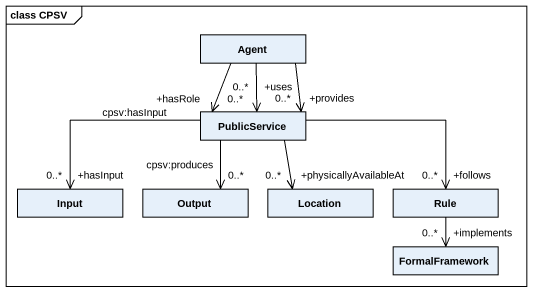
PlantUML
@startuml
mainframe class CPSV
hide circle
hide empty members
class "Agent" as Agent_
class PublicService
class Input
class Output
class Location
class Rule
class FormalFramework
Agent_ --> "+hasRole\n0..*" PublicService
Agent_ --> "+provides\n0..*" PublicService
Agent_ --> "+uses\n0..*" PublicService
PublicService -left-> "+hasInput\n0..*" Input : cpsv:hasInput
PublicService --> "0..*" Output : cpsv:produces
PublicService --> "+physicallyAvailableAt\n0..*" Location
PublicService -right-> "+follows\n0..*" Rule
Rule --> "+implements\n0..*" FormalFramework
@enduml
